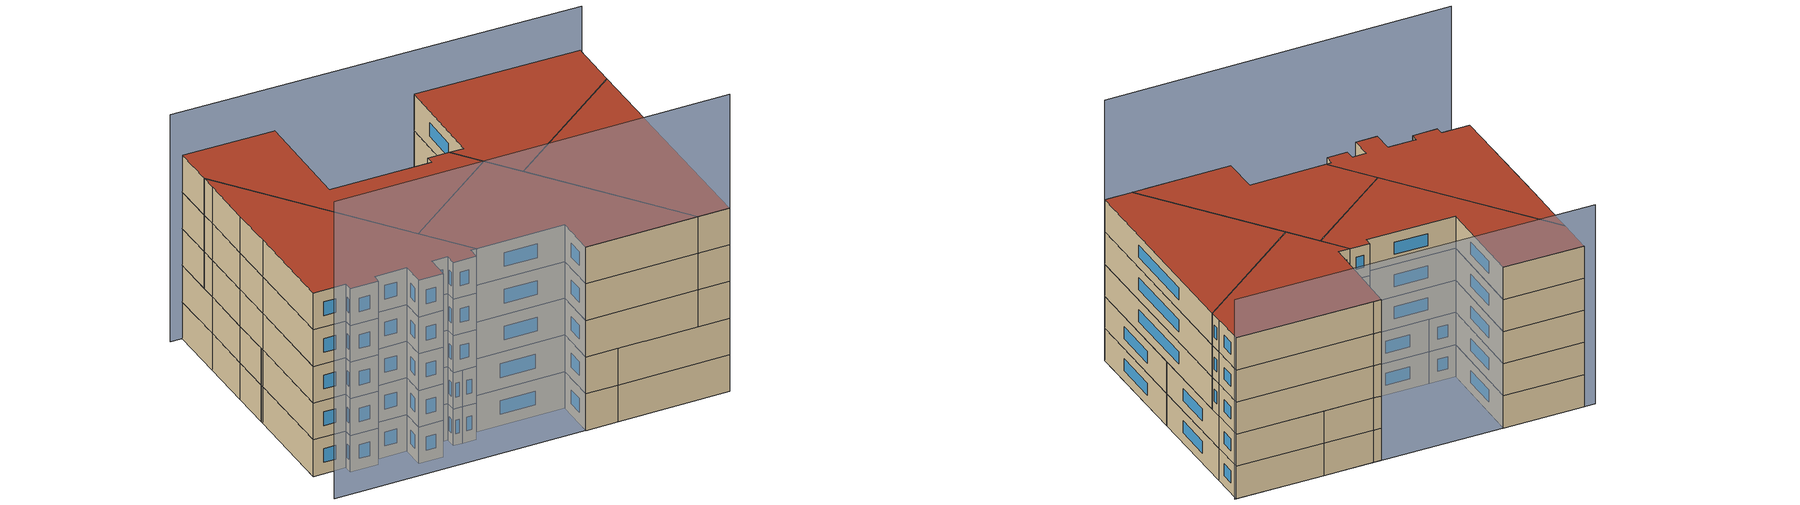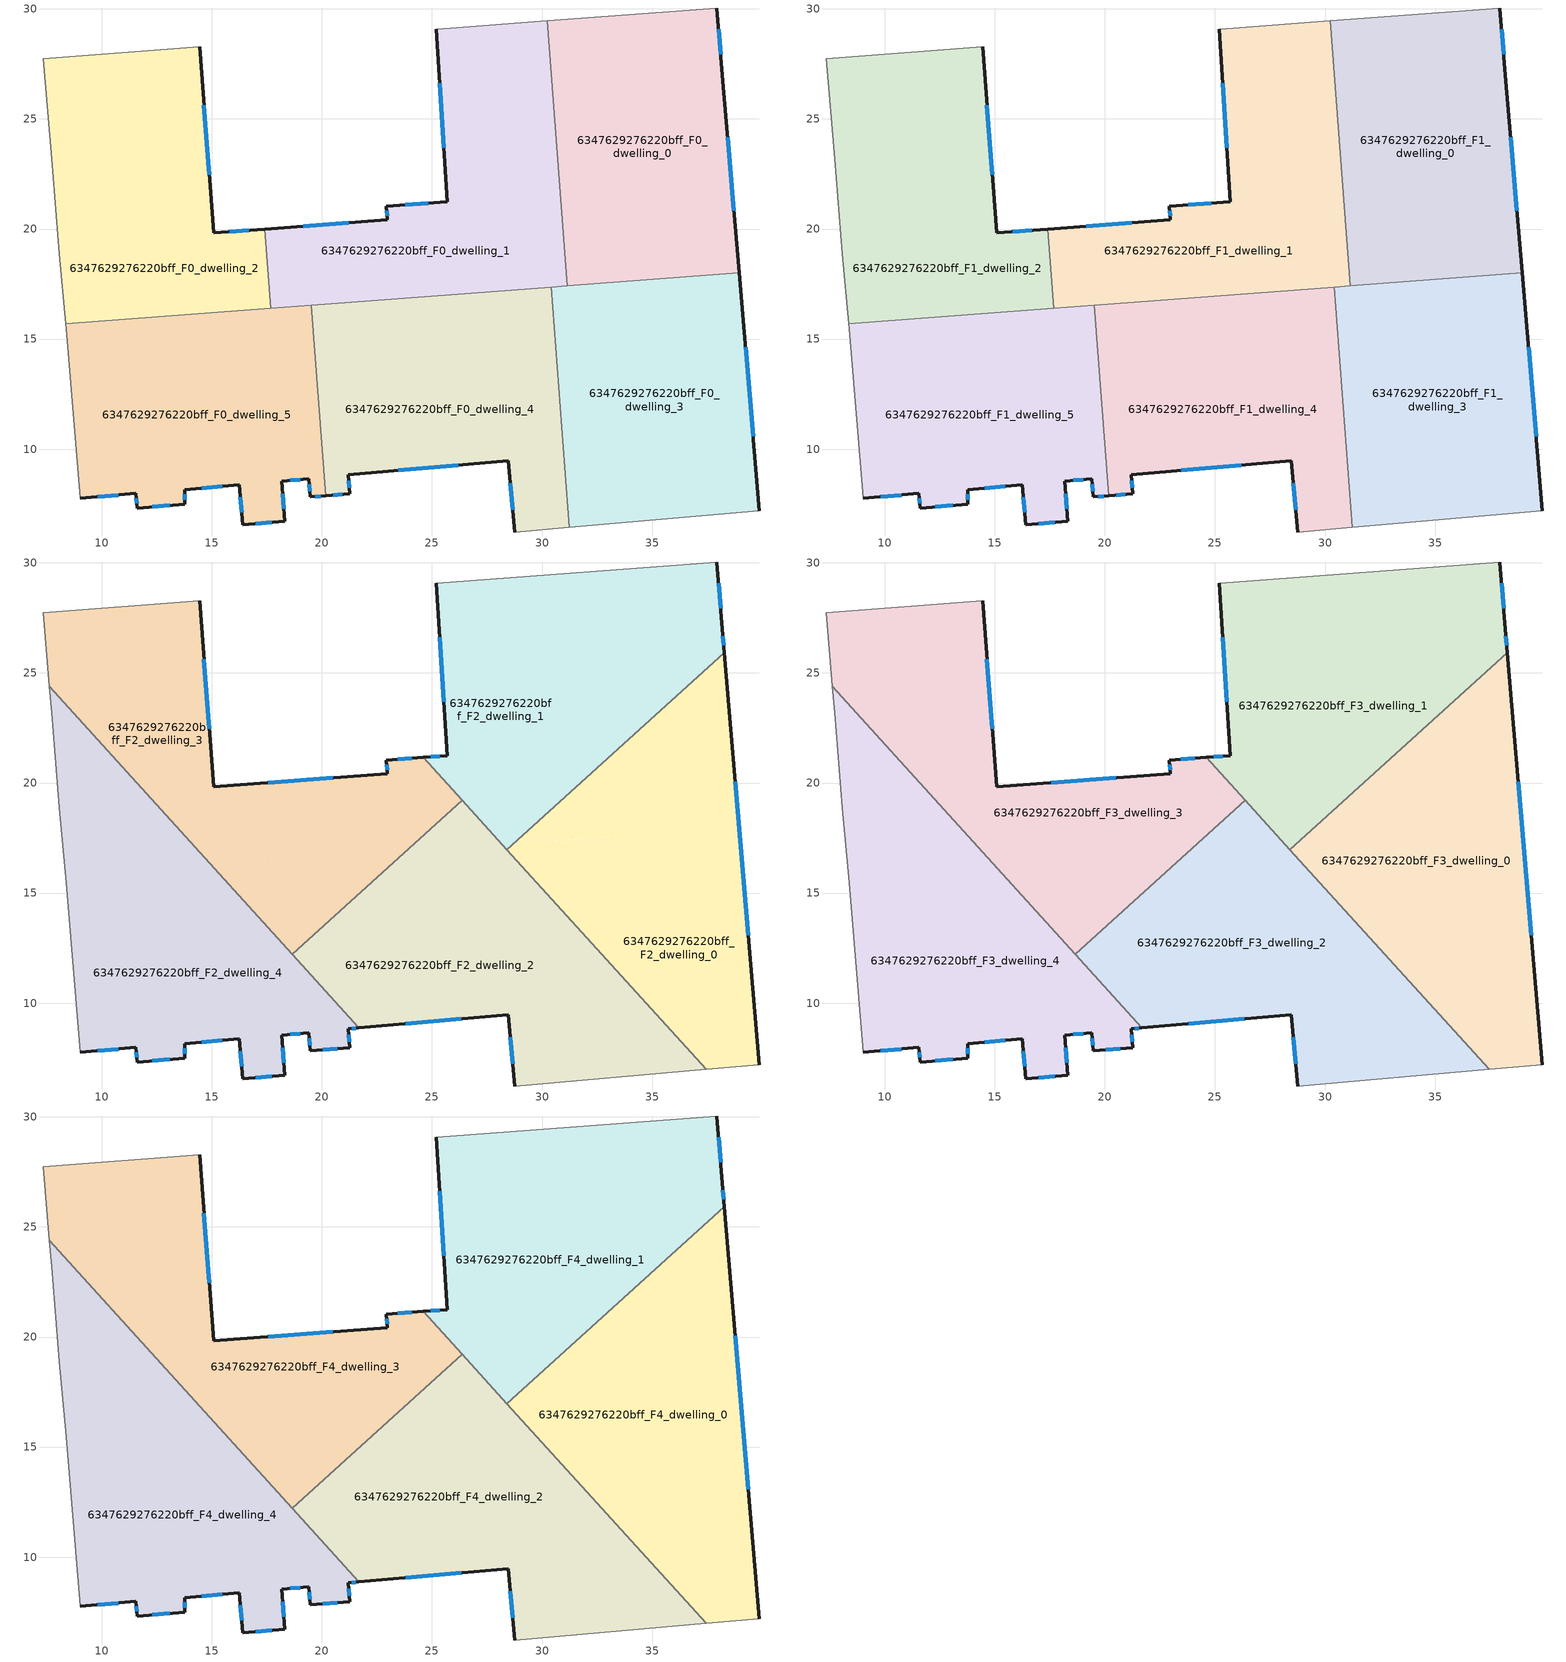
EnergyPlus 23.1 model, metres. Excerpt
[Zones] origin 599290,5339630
6347629276220bff_F0_dwelling_0
 floor ground (EU_floor_Construction): 37.94,30.04 38.19,27 38.96,18 31.15,17.42 30.24,29.46 z0
 wall outside (EU_wall_Construction): 38.96,18 38.19,27 37.94,30.04 z0:3
 wall to 6347629276220bff_F0_dwelling_1 (EU_wall_Construction): 30.24,29.46 31.15,17.42 z0:3
 wall adiabatic (EU_wall_Construction): 37.94,30.04 30.24,29.46 z0:3
 wall to 6347629276220bff_F0_dwelling_3 (EU_wall_Construction): 31.15,17.42 38.96,18 z0:3
 window (EU_Window_Construction): 38.11,27.95 38.02,29.09 / 38.72,20.82 38.43,24.18 z0.94:2.06
6347629276220bff_F0_dwelling_1
 floor ground (EU_floor_Construction): 30.24,29.46 31.15,17.42 17.67,16.4 17.4,20 22.98,20.42 22.92,21.03 25.69,21.24 25.19,29.08 25.82,29.13 z0
 wall outside (EU_wall_Construction): 25.19,29.08 25.69,21.24 22.92,21.03 22.98,20.42 17.4,20 z0:3
 wall adiabatic (EU_wall_Construction): 30.24,29.46 25.82,29.13 25.19,29.08 z0:3
 wall to 6347629276220bff_F0_dwelling_2 (EU_wall_Construction): 17.4,20 17.67,16.4 z0:3
 wall to 6347629276220bff_F0_dwelling_4 (EU_wall_Construction): 19.52,16.54 30.41,17.36 z0:3
 wall to 6347629276220bff_F0_dwelling_3 (EU_wall_Construction): 30.41,17.36 31.15,17.42 z0:3
 wall to 6347629276220bff_F0_dwelling_5 (EU_wall_Construction): 17.67,16.4 19.52,16.54 z0:3
 window (EU_Window_Construction): 25.34,26.62 25.53,23.7 / 21.23,20.28 19.15,20.13 / 22.94,20.84 22.96,20.61 / 24.82,21.18 23.79,21.1 z0.94:2.06
6347629276220bff_F0_dwelling_2
 floor ground (EU_floor_Construction): 14.44,28.27 15.07,19.82 17.4,20 17.67,16.4 8.35,15.7 8.08,18.87 7.72,23.19 7.33,27.74 z0
 wall outside (EU_wall_Construction): 17.4,20 15.07,19.82 14.44,28.27 z0:3
 wall adiabatic (EU_wall_Construction): 14.44,28.27 7.33,27.74 7.72,23.19 8.08,18.87 8.35,15.7 z0:3
 wall to 6347629276220bff_F0_dwelling_5 (EU_wall_Construction): 8.35,15.7 17.67,16.4 z0:3
 window (EU_Window_Construction): 14.88,22.47 14.64,25.62 / 16.67,19.94 15.8,19.88 z0.94:2.06
6347629276220bff_F0_dwelling_3
 floor ground (EU_floor_Construction): 38.96,18 39.88,7.21 31.23,6.45 30.41,17.36 z0
 wall outside (EU_wall_Construction): 39.88,7.21 38.96,18 z0:3
 wall to 6347629276220bff_F0_dwelling_4 (EU_wall_Construction): 30.41,17.36 31.23,6.45 z0:3
 wall adiabatic (EU_wall_Construction): 31.23,6.45 39.88,7.21 z0:3
 window (EU_Window_Construction): 39.59,10.59 39.24,14.62 z0.94:2.06
6347629276220bff_F0_dwelling_4
 floor ground (EU_floor_Construction): 30.41,17.36 31.23,6.45 28.75,6.23 28.47,9.47 21.2,8.83 21.27,7.97 20.18,7.88 19.52,16.54 z0
 wall outside (EU_wall_Construction): 20.18,7.88 21.27,7.97 21.2,8.83 28.47,9.47 28.75,6.23 z0:3
 wall to 6347629276220bff_F0_dwelling_5 (EU_wall_Construction): 19.52,16.54 20.18,7.88 z0:3
 wall adiabatic (EU_wall_Construction): 28.75,6.23 31.23,6.45 z0:3
 window (EU_Window_Construction): 28.56,8.45 28.66,7.25 / 23.48,9.03 26.19,9.27 / 21.25,8.24 21.22,8.56 / 20.52,7.91 20.93,7.95 z0.94:2.06
6347629276220bff_F0_dwelling_5
 floor ground (EU_floor_Construction): 19.52,16.54 20.18,7.88 19.48,7.83 19.4,8.65 18.16,8.54 18.32,6.73 16.4,6.56 16.25,8.38 13.76,8.16 13.77,7.5 11.6,7.32 11.55,7.99 9.03,7.76 8.38,15.48 8.35,15.7 z0
 wall outside (EU_wall_Construction): 9.03,7.76 11.55,7.99 11.6,7.32 13.77,7.5 13.76,8.16 16.25,8.38 16.4,6.56 18.32,6.73 18.16,8.54 19.4,8.65 19.48,7.83 20.18,7.88 z0:3
 wall adiabatic (EU_wall_Construction): 8.35,15.7 8.38,15.48 9.03,7.76 z0:3
 window (EU_Window_Construction): 9.82,7.83 10.76,7.91 / 19.7,7.85 19.96,7.87 / 19.43,8.39 19.45,8.09 / 18.55,8.58 19.01,8.62 / 18.27,7.3 18.21,7.98 / 17,6.61 17.72,6.68 / 16.3,7.81 16.36,7.13 / 14.54,8.23 15.47,8.31 / 13.77,7.71 13.77,7.96 / 12.28,7.38 13.09,7.44 / 11.56,7.78 11.58,7.53 z0.94:2.06
6347629276220bff_F1_dwelling_0
 floor to 6347629276220bff_F0_dwelling_0 (EU_floor_Construction): 37.94,30.04 38.19,27 38.96,18 31.15,17.42 30.24,29.46 z3
 wall outside (EU_wall_Construction): 38.96,18 38.19,27 37.94,30.04 z3:6
 wall to 6347629276220bff_F1_dwelling_1 (EU_wall_Construction): 30.24,29.46 31.15,17.42 z3:6
 wall adiabatic (EU_wall_Construction): 37.94,30.04 30.24,29.46 z3:6
 wall to 6347629276220bff_F1_dwelling_3 (EU_wall_Construction): 31.15,17.42 38.96,18 z3:6
 window (EU_Window_Construction): 38.11,27.95 38.02,29.09 / 38.72,20.82 38.43,24.18 z3.94:5.06
6347629276220bff_F1_dwelling_1
 floor to 6347629276220bff_F0_dwelling_1 (EU_floor_Construction): 30.24,29.46 31.15,17.42 17.67,16.4 17.4,20 22.98,20.42 22.92,21.03 25.69,21.24 25.19,29.08 25.82,29.13 z3
 wall outside (EU_wall_Construction): 25.19,29.08 25.69,21.24 22.92,21.03 22.98,20.42 17.4,20 z3:6
 wall adiabatic (EU_wall_Construction): 30.24,29.46 25.82,29.13 25.19,29.08 z3:6
 wall to 6347629276220bff_F1_dwelling_2 (EU_wall_Construction): 17.4,20 17.67,16.4 z3:6
 wall to 6347629276220bff_F1_dwelling_4 (EU_wall_Construction): 19.52,16.54 30.41,17.36 z3:6
 wall to 6347629276220bff_F1_dwelling_3 (EU_wall_Construction): 30.41,17.36 31.15,17.42 z3:6
 wall to 6347629276220bff_F1_dwelling_5 (EU_wall_Construction): 17.67,16.4 19.52,16.54 z3:6
 window (EU_Window_Construction): 25.34,26.62 25.53,23.7 / 21.23,20.28 19.15,20.13 / 22.94,20.84 22.96,20.61 / 24.82,21.18 23.79,21.1 z3.94:5.06
6347629276220bff_F1_dwelling_2
 floor to 6347629276220bff_F0_dwelling_2 (EU_floor_Construction): 14.44,28.27 15.07,19.82 17.4,20 17.67,16.4 8.35,15.7 8.08,18.87 7.72,23.19 7.33,27.74 z3
 wall outside (EU_wall_Construction): 17.4,20 15.07,19.82 14.44,28.27 z3:6
 wall adiabatic (EU_wall_Construction): 14.44,28.27 7.33,27.74 7.72,23.19 8.08,18.87 8.35,15.7 z3:6
 wall to 6347629276220bff_F1_dwelling_5 (EU_wall_Construction): 8.35,15.7 17.67,16.4 z3:6
 window (EU_Window_Construction): 14.88,22.47 14.64,25.62 / 16.67,19.94 15.8,19.88 z3.94:5.06
6347629276220bff_F1_dwelling_3
 floor to 6347629276220bff_F0_dwelling_3 (EU_floor_Construction): 38.96,18 39.88,7.21 31.23,6.45 30.41,17.36 z3
 wall outside (EU_wall_Construction): 39.88,7.21 38.96,18 z3:6
 wall to 6347629276220bff_F1_dwelling_4 (EU_wall_Construction): 30.41,17.36 31.23,6.45 z3:6
 wall adiabatic (EU_wall_Construction): 31.23,6.45 39.88,7.21 z3:6
 window (EU_Window_Construction): 39.59,10.59 39.24,14.62 z3.94:5.06
6347629276220bff_F1_dwelling_4
 floor to 6347629276220bff_F0_dwelling_4 (EU_floor_Construction): 30.41,17.36 31.23,6.45 28.75,6.23 28.47,9.47 21.2,8.83 21.27,7.97 20.18,7.88 19.52,16.54 z3
 wall outside (EU_wall_Construction): 20.18,7.88 21.27,7.97 21.2,8.83 28.47,9.47 28.75,6.23 z3:6
 wall to 6347629276220bff_F1_dwelling_5 (EU_wall_Construction): 19.52,16.54 20.18,7.88 z3:6
 wall adiabatic (EU_wall_Construction): 28.75,6.23 31.23,6.45 z3:6
 window (EU_Window_Construction): 28.56,8.45 28.66,7.25 / 23.48,9.03 26.19,9.27 / 21.25,8.24 21.22,8.56 / 20.52,7.91 20.93,7.95 z3.94:5.06
6347629276220bff_F1_dwelling_5
 floor to 6347629276220bff_F0_dwelling_5 (EU_floor_Construction): 19.52,16.54 20.18,7.88 19.48,7.83 19.4,8.65 18.16,8.54 18.32,6.73 16.4,6.56 16.25,8.38 13.76,8.16 13.77,7.5 11.6,7.32 11.55,7.99 9.03,7.76 8.38,15.48 8.35,15.7 z3
 wall outside (EU_wall_Construction): 9.03,7.76 11.55,7.99 11.6,7.32 13.77,7.5 13.76,8.16 16.25,8.38 16.4,6.56 18.32,6.73 18.16,8.54 19.4,8.65 19.48,7.83 20.18,7.88 z3:6
 wall adiabatic (EU_wall_Construction): 8.35,15.7 8.38,15.48 9.03,7.76 z3:6
 window (EU_Window_Construction): 9.82,7.83 10.76,7.91 / 19.7,7.85 19.96,7.87 / 19.43,8.39 19.45,8.09 / 18.55,8.58 19.01,8.62 / 18.27,7.3 18.21,7.98 / 17,6.61 17.72,6.68 / 16.3,7.81 16.36,7.13 / 14.54,8.23 15.47,8.31 / 13.77,7.71 13.77,7.96 / 12.28,7.38 13.09,7.44 / 11.56,7.78 11.58,7.53 z3.94:5.06
6347629276220bff_F2_dwelling_0
 floor to 6347629276220bff_F1_dwelling_3 (EU_floor_Construction): 38.96,18 39.88,7.21 37.45,7 30.63,14.52 30.41,17.36 z6
 floor to 6347629276220bff_F1_dwelling_0 (EU_floor_Construction): 38.28,25.93 38.96,18 31.15,17.42 31.01,19.33 z6
 floor to 6347629276220bff_F1_dwelling_4 (EU_floor_Construction): 30.41,17.36 30.63,14.52 28.41,16.97 28.69,17.23 z6
 floor to 6347629276220bff_F1_dwelling_1 (EU_floor_Construction): 31.01,19.33 31.15,17.42 28.69,17.23 z6
 wall outside (EU_wall_Construction): 39.88,7.21 38.28,25.93 z6:9
 wall adiabatic (EU_wall_Construction): 37.45,7 39.88,7.21 z6:9
 wall to 6347629276220bff_F2_dwelling_1 (EU_wall_Construction): 38.28,25.93 28.41,16.97 z6:9
 wall to 6347629276220bff_F2_dwelling_2 (EU_wall_Construction): 28.41,16.97 37.45,7 z6:9
 window (EU_Window_Construction): 39.38,13.08 38.78,20.06 z6.94:8.06
6347629276220bff_F2_dwelling_1
 floor to 6347629276220bff_F1_dwelling_0 (EU_floor_Construction): 37.94,30.04 38.19,27 38.28,25.93 31.01,19.33 30.24,29.46 z6
 floor to 6347629276220bff_F1_dwelling_1 (EU_floor_Construction): 30.24,29.46 31.01,19.33 28.69,17.23 28.21,17.19 24.61,21.16 25.69,21.24 25.19,29.08 25.82,29.13 z6
 floor to 6347629276220bff_F1_dwelling_4 (EU_floor_Construction): 28.69,17.23 28.41,16.97 28.21,17.19 z6
 wall outside (EU_wall_Construction): 38.28,25.93 38.19,27 37.94,30.04 / 25.19,29.08 25.69,21.24 24.61,21.16 z6:9
 wall adiabatic (EU_wall_Construction): 37.94,30.04 25.82,29.13 25.19,29.08 z6:9
 wall to 6347629276220bff_F2_dwelling_3 (EU_wall_Construction): 24.61,21.16 26.37,19.22 z6:9
 wall to 6347629276220bff_F2_dwelling_2 (EU_wall_Construction): 26.37,19.22 28.41,16.97 z6:9
 window (EU_Window_Construction): 38.25,26.26 38.22,26.66 / 25.35,21.22 24.95,21.19 / 25.34,26.62 25.53,23.7 / 38.11,27.95 38.02,29.09 z6.94:8.06
6347629276220bff_F2_dwelling_2
 floor to 6347629276220bff_F1_dwelling_4 (EU_floor_Construction): 30.63,14.52 31.23,6.45 28.75,6.23 28.47,9.47 21.68,8.87 19.96,10.78 19.77,13.24 23.77,16.86 28.21,17.19 z6
 floor to 6347629276220bff_F1_dwelling_3 (EU_floor_Construction): 30.63,14.52 37.45,7 31.23,6.45 z6
 floor to 6347629276220bff_F1_dwelling_1 (EU_floor_Construction): 26.37,19.22 28.2,17.19 23.77,16.86 z6
 floor to 6347629276220bff_F1_dwelling_5 (EU_floor_Construction): 19.77,13.24 19.96,10.78 18.65,12.22 z6
 wall outside (EU_wall_Construction): 21.68,8.87 28.47,9.47 28.75,6.23 z6:9
 wall to 6347629276220bff_F2_dwelling_3 (EU_wall_Construction): 26.37,19.22 18.65,12.22 z6:9
 wall adiabatic (EU_wall_Construction): 28.75,6.23 37.45,7 z6:9
 wall to 6347629276220bff_F2_dwelling_4 (EU_wall_Construction): 18.65,12.22 21.68,8.87 z6:9
 window (EU_Window_Construction): 28.56,8.45 28.66,7.25 / 23.81,9.06 26.34,9.28 z6.94:8.06
6347629276220bff_F2_dwelling_3
 floor to 6347629276220bff_F1_dwelling_1 (EU_floor_Construction): 24.61,21.16 26.37,19.22 23.77,16.86 17.67,16.4 17.4,20 22.98,20.42 22.92,21.03 z6
 floor to 6347629276220bff_F1_dwelling_2 (EU_floor_Construction): 14.44,28.27 15.07,19.82 17.4,20 17.67,16.4 15.04,16.2 7.62,24.39 7.33,27.74 z6
 floor to 6347629276220bff_F1_dwelling_4 (EU_floor_Construction): 23.77,16.86 19.77,13.24 19.52,16.54 z6
 floor to 6347629276220bff_F1_dwelling_5 (EU_floor_Construction): 19.52,16.54 19.77,13.24 18.65,12.22 15.04,16.2 z6
 wall outside (EU_wall_Construction): 24.61,21.16 22.92,21.03 22.98,20.42 15.07,19.82 14.44,28.27 z6:9
 wall adiabatic (EU_wall_Construction): 14.44,28.27 7.33,27.74 7.62,24.39 z6:9
 wall to 6347629276220bff_F2_dwelling_4 (EU_wall_Construction): 7.62,24.39 18.65,12.22 z6:9
 window (EU_Window_Construction): 24.08,21.12 23.45,21.07 / 14.88,22.47 14.64,25.62 / 20.5,20.23 17.55,20.01 / 22.94,20.84 22.96,20.61 z6.94:8.06
6347629276220bff_F2_dwelling_4
 floor to 6347629276220bff_F1_dwelling_2 (EU_floor_Construction): 7.72,23.19 7.62,24.39 15.04,16.2 8.36,15.7 8.08,18.87 z6
 floor to 6347629276220bff_F1_dwelling_5 (EU_floor_Construction): 15.04,16.2 19.96,10.78 20.18,7.88 19.48,7.83 19.4,8.65 18.16,8.54 18.32,6.73 16.4,6.56 16.25,8.38 13.76,8.16 13.77,7.5 11.6,7.32 11.55,7.99 9.03,7.76 8.38,15.48 8.36,15.7 z6
 floor to 6347629276220bff_F1_dwelling_4 (EU_floor_Construction): 19.96,10.78 21.68,8.87 21.2,8.83 21.27,7.97 20.18,7.88 z6
 wall outside (EU_wall_Construction): 9.03,7.76 11.55,7.99 11.6,7.32 13.77,7.5 13.76,8.16 16.25,8.38 16.4,6.56 18.32,6.73 18.16,8.54 19.4,8.65 19.48,7.83 21.27,7.97 21.2,8.83 21.68,8.87 z6:9
 wall adiabatic (EU_wall_Construction): 7.62,24.39 7.72,23.19 8.08,18.87 8.38,15.48 9.03,7.76 z6:9
 window (EU_Window_Construction): 11.56,7.78 11.58,7.53 / 9.82,7.83 10.76,7.91 / 21.35,8.85 21.53,8.86 / 21.25,8.24 21.22,8.56 / 20.04,7.87 20.71,7.93 / 19.43,8.39 19.45,8.09 / 18.55,8.58 19.01,8.62 / 18.27,7.3 18.21,7.98 / 17,6.61 17.72,6.68 / 16.3,7.81 16.36,7.13 / 14.54,8.23 15.47,8.31 / 13.77,7.71 13.77,7.96 / 12.28,7.38 13.09,7.44 z6.94:8.06
6347629276220bff_F3_dwelling_0
 floor to 6347629276220bff_F2_dwelling_0 (EU_floor_Construction): 38.28,25.93 39.88,7.21 37.45,7 28.41,16.97 z9
 wall outside (EU_wall_Construction): 39.88,7.21 38.28,25.93 z9:12
 wall adiabatic (EU_wall_Construction): 37.45,7 39.88,7.21 z9:12
 wall to 6347629276220bff_F3_dwelling_1 (EU_wall_Construction): 38.28,25.93 28.41,16.97 z9:12
 wall to 6347629276220bff_F3_dwelling_2 (EU_wall_Construction): 28.41,16.97 37.45,7 z9:12
 window (EU_Window_Construction): 39.38,13.08 38.78,20.06 z9.94:11.06
6347629276220bff_F3_dwelling_1
 floor to 6347629276220bff_F2_dwelling_1 (EU_floor_Construction): 37.94,30.04 38.19,27 38.28,25.93 28.41,16.97 24.61,21.16 25.69,21.24 25.19,29.08 25.82,29.13 z9
 wall outside (EU_wall_Construction): 38.28,25.93 38.19,27 37.94,30.04 / 25.19,29.08 25.69,21.24 24.61,21.16 z9:12
 wall adiabatic (EU_wall_Construction): 37.94,30.04 25.82,29.13 25.19,29.08 z9:12
 wall to 6347629276220bff_F3_dwelling_3 (EU_wall_Construction): 24.61,21.16 26.37,19.22 z9:12
 wall to 6347629276220bff_F3_dwelling_2 (EU_wall_Construction): 26.37,19.22 28.41,16.97 z9:12
 window (EU_Window_Construction): 38.25,26.26 38.22,26.66 / 25.35,21.22 24.95,21.19 / 25.34,26.62 25.53,23.7 / 38.11,27.95 38.02,29.09 z9.94:11.06
6347629276220bff_F3_dwelling_2
 floor to 6347629276220bff_F2_dwelling_2 (EU_floor_Construction): 26.37,19.22 37.45,7 28.75,6.23 28.47,9.47 21.68,8.87 18.65,12.22 z9
 wall outside (EU_wall_Construction): 21.68,8.87 28.47,9.47 28.75,6.23 z9:12
 wall to 6347629276220bff_F3_dwelling_3 (EU_wall_Construction): 26.37,19.22 18.65,12.22 z9:12
 wall adiabatic (EU_wall_Construction): 28.75,6.23 37.45,7 z9:12
 wall to 6347629276220bff_F3_dwelling_4 (EU_wall_Construction): 18.65,12.22 21.68,8.87 z9:12
 window (EU_Window_Construction): 28.56,8.45 28.66,7.25 / 23.81,9.06 26.34,9.28 z9.94:11.06
6347629276220bff_F3_dwelling_3
 floor to 6347629276220bff_F2_dwelling_3 (EU_floor_Construction): 24.61,21.16 26.37,19.22 18.65,12.22 7.62,24.39 7.33,27.74 14.44,28.27 15.07,19.82 22.98,20.42 22.92,21.03 z9
 wall outside (EU_wall_Construction): 24.61,21.16 22.92,21.03 22.98,20.42 15.07,19.82 14.44,28.27 z9:12
 wall adiabatic (EU_wall_Construction): 14.44,28.27 7.33,27.74 7.62,24.39 z9:12
 wall to 6347629276220bff_F3_dwelling_4 (EU_wall_Construction): 7.62,24.39 18.65,12.22 z9:12
 window (EU_Window_Construction): 24.08,21.12 23.45,21.07 / 14.88,22.47 14.64,25.62 / 20.5,20.23 17.55,20.01 / 22.94,20.84 22.96,20.61 z9.94:11.06
6347629276220bff_F3_dwelling_4
 floor to 6347629276220bff_F2_dwelling_4 (EU_floor_Construction): 7.72,23.19 7.62,24.39 21.68,8.87 21.2,8.83 21.27,7.97 19.48,7.83 19.4,8.65 18.16,8.54 18.32,6.73 16.4,6.56 16.25,8.38 13.76,8.16 13.77,7.5 11.6,7.32 11.55,7.99 9.03,7.76 8.38,15.48 8.08,18.87 z9
 wall outside (EU_wall_Construction): 9.03,7.76 11.55,7.99 11.6,7.32 13.77,7.5 13.76,8.16 16.25,8.38 16.4,6.56 18.32,6.73 18.16,8.54 19.4,8.65 19.48,7.83 21.27,7.97 21.2,8.83 21.68,8.87 z9:12
 wall adiabatic (EU_wall_Construction): 7.62,24.39 7.72,23.19 8.08,18.87 8.38,15.48 9.03,7.76 z9:12
 window (EU_Window_Construction): 11.56,7.78 11.58,7.53 / 9.82,7.83 10.76,7.91 / 21.35,8.85 21.53,8.86 / 21.25,8.24 21.22,8.56 / 20.04,7.87 20.71,7.93 / 19.43,8.39 19.45,8.09 / 18.55,8.58 19.01,8.62 / 18.27,7.3 18.21,7.98 / 17,6.61 17.72,6.68 / 16.3,7.81 16.36,7.13 / 14.54,8.23 15.47,8.31 / 13.77,7.71 13.77,7.96 / 12.28,7.38 13.09,7.44 z9.94:11.06
6347629276220bff_F4_dwelling_0
 floor to 6347629276220bff_F3_dwelling_0 (EU_floor_Construction): 38.28,25.93 39.88,7.21 37.45,7 28.41,16.97 z12
 wall outside (EU_wall_Construction): 39.88,7.21 38.28,25.93 z12:15
 wall adiabatic (EU_wall_Construction): 37.45,7 39.88,7.21 z12:15
 wall to 6347629276220bff_F4_dwelling_1 (EU_wall_Construction): 38.28,25.93 28.41,16.97 z12:15
 wall to 6347629276220bff_F4_dwelling_2 (EU_wall_Construction): 28.41,16.97 37.45,7 z12:15
 window (EU_Window_Construction): 39.38,13.08 38.78,20.06 z12.94:14.06
 roof outside (EU_roof_Construction): 39.88,7.21 38.28,25.93 28.41,16.97 37.45,7 z15
6347629276220bff_F4_dwelling_1
 floor to 6347629276220bff_F3_dwelling_1 (EU_floor_Construction): 37.94,30.04 38.19,27 38.28,25.93 28.41,16.97 24.61,21.16 25.69,21.24 25.19,29.08 25.82,29.13 z12
 wall outside (EU_wall_Construction): 38.28,25.93 38.19,27 37.94,30.04 / 25.19,29.08 25.69,21.24 24.61,21.16 z12:15
 wall adiabatic (EU_wall_Construction): 37.94,30.04 25.82,29.13 25.19,29.08 z12:15
 wall to 6347629276220bff_F4_dwelling_3 (EU_wall_Construction): 24.61,21.16 26.37,19.22 z12:15
 wall to 6347629276220bff_F4_dwelling_2 (EU_wall_Construction): 26.37,19.22 28.41,16.97 z12:15
 window (EU_Window_Construction): 38.25,26.26 38.22,26.66 / 25.35,21.22 24.95,21.19 / 25.34,26.62 25.53,23.7 / 38.11,27.95 38.02,29.09 z12.94:14.06
 roof outside (EU_roof_Construction): 38.28,25.93 38.19,27 37.94,30.04 25.82,29.13 25.19,29.08 25.69,21.24 24.61,21.16 28.41,16.97 z15
6347629276220bff_F4_dwelling_2
 floor to 6347629276220bff_F3_dwelling_2 (EU_floor_Construction): 26.37,19.22 37.45,7 28.75,6.23 28.47,9.47 21.68,8.87 18.65,12.22 z12
 wall outside (EU_wall_Construction): 21.68,8.87 28.47,9.47 28.75,6.23 z12:15
 wall to 6347629276220bff_F4_dwelling_3 (EU_wall_Construction): 26.37,19.22 18.65,12.22 z12:15
 wall adiabatic (EU_wall_Construction): 28.75,6.23 37.45,7 z12:15
 wall to 6347629276220bff_F4_dwelling_4 (EU_wall_Construction): 18.65,12.22 21.68,8.87 z12:15
 window (EU_Window_Construction): 28.56,8.45 28.66,7.25 / 23.81,9.06 26.34,9.28 z12.94:14.06
 roof outside (EU_roof_Construction): 37.45,7 26.37,19.22 18.65,12.22 21.68,8.87 28.47,9.47 28.75,6.23 z15
6347629276220bff_F4_dwelling_3
 floor to 6347629276220bff_F3_dwelling_3 (EU_floor_Construction): 24.61,21.16 26.37,19.22 18.65,12.22 7.62,24.39 7.33,27.74 14.44,28.27 15.07,19.82 22.98,20.42 22.92,21.03 z12
 wall outside (EU_wall_Construction): 24.61,21.16 22.92,21.03 22.98,20.42 15.07,19.82 14.44,28.27 z12:15
 wall adiabatic (EU_wall_Construction): 14.44,28.27 7.33,27.74 7.62,24.39 z12:15
 wall to 6347629276220bff_F4_dwelling_4 (EU_wall_Construction): 7.62,24.39 18.65,12.22 z12:15
 window (EU_Window_Construction): 24.08,21.12 23.45,21.07 / 14.88,22.47 14.64,25.62 / 20.5,20.23 17.55,20.01 / 22.94,20.84 22.96,20.61 z12.94:14.06
 roof outside (EU_roof_Construction): 26.37,19.22 24.61,21.16 22.92,21.03 22.98,20.42 15.07,19.82 14.44,28.27 7.33,27.74 7.62,24.39 18.65,12.22 z15
6347629276220bff_F4_dwelling_4
 floor to 6347629276220bff_F3_dwelling_4 (EU_floor_Construction): 7.72,23.19 7.62,24.39 21.68,8.87 21.2,8.83 21.27,7.97 19.48,7.83 19.4,8.65 18.16,8.54 18.32,6.73 16.4,6.56 16.25,8.38 13.76,8.16 13.77,7.5 11.6,7.32 11.55,7.99 9.03,7.76 8.38,15.48 8.08,18.87 z12
 wall outside (EU_wall_Construction): 9.03,7.76 11.55,7.99 11.6,7.32 13.77,7.5 13.76,8.16 16.25,8.38 16.4,6.56 18.32,6.73 18.16,8.54 19.4,8.65 19.48,7.83 21.27,7.97 21.2,8.83 21.68,8.87 z12:15
 wall adiabatic (EU_wall_Construction): 7.62,24.39 7.72,23.19 8.08,18.87 8.38,15.48 9.03,7.76 z12:15
 window (EU_Window_Construction): 11.56,7.78 11.58,7.53 / 9.82,7.83 10.76,7.91 / 21.35,8.85 21.53,8.86 / 21.25,8.24 21.22,8.56 / 20.04,7.87 20.71,7.93 / 19.43,8.39 19.45,8.09 / 18.55,8.58 19.01,8.62 / 18.27,7.3 18.21,7.98 / 17,6.61 17.72,6.68 / 16.3,7.81 16.36,7.13 / 14.54,8.23 15.47,8.31 / 13.77,7.71 13.77,7.96 / 12.28,7.38 13.09,7.44 z12.94:14.06
 roof outside (EU_roof_Construction): 21.27,7.97 21.2,8.83 21.68,8.87 7.62,24.39 7.72,23.19 8.08,18.87 8.38,15.48 9.03,7.76 11.55,7.99 11.6,7.32 13.77,7.5 13.76,8.16 16.25,8.38 16.4,6.56 18.32,6.73 18.16,8.54 19.4,8.65 19.48,7.83 z15
shading: 9.28,4.53 39.87,7.21 z0:24.3; 38.06,30.05 6.39,27.66 z0:18.6
[Building]
EU S2 Campaign: North Axis=0; Terrain=City; Solar Distribution=FullExterior
[Site:Location]
Vienna: Latitude=48; Longitude=16.5; Time Zone=1; Elevation=183
[SizingPeriod:WeatherFileDays]
AnnualSizingPeriod: Begin Month=1; Begin Day of Month=1; End Month=12; End Day of Month=31; Day of Week for Start Day=Monday; Use Weather File Daylight Saving Period=No; Use Weather File Rain and Snow Indicators=No
[MATERIAL]
EU_InternalMass_Material: Roughness=MediumRough; Thickness=0.1; Conductivity=1; Density=1800; Specific Heat=900; Thermal Absorptance=0.9; Solar Absorptance=0.7; Visible Absorptance=0.7
[MATERIAL:NOMASS] Roughness=MediumRough; Thermal Absorptance=0.9; Solar Absorptance=0.7; Visible Absorptance=0.7
Name | Thermal Resistance
EU_wall_NoMass | 0.914258
EU_roof_NoMass | 0.954009
EU_floor_NoMass | 1.09711
[WINDOWMATERIAL:SIMPLEGLAZINGSYSTEM]
EU_Window_SimpleGlazing: UFactor=2.09642; Solar Heat Gain Coefficient=0.65; Visible Transmittance=0.65
[CONSTRUCTION]
EU_wall_Construction: EU_wall_NoMass
EU_roof_Construction: EU_roof_NoMass
EU_floor_Construction: EU_floor_NoMass
EU_Window_Construction: EU_Window_SimpleGlazing
EU_InternalMass_Construction: EU_InternalMass_Material
[ZONE] Type=1; Multiplier=1; Ceiling Height=autocalculate; Floor Area=autocalculate; Part of Total Floor Area=Yes
Name | Volume
6347629276220bff_F0_dwelling_0; 6347629276220bff_F1_dwelling_0 | 281.522
6347629276220bff_F2_dwelling_0; 6347629276220bff_F3_dwelling_0; 6347629276220bff_F4_dwelling_0 | 337.843
6347629276220bff_F0_dwelling_1; 6347629276220bff_F1_dwelling_1 | 281.543
6347629276220bff_F2_dwelling_1; 6347629276220bff_F3_dwelling_1; 6347629276220bff_F4_dwelling_1 | 337.808
6347629276220bff_F0_dwelling_2; 6347629276220bff_F1_dwelling_2 | 281.528
6347629276220bff_F2_dwelling_2; 6347629276220bff_F3_dwelling_2; 6347629276220bff_F4_dwelling_2 | 337.869
6347629276220bff_F0_dwelling_3; 6347629276220bff_F1_dwelling_3 | 281.538
6347629276220bff_F2_dwelling_3; 6347629276220bff_F3_dwelling_3; 6347629276220bff_F4_dwelling_3 | 337.822
6347629276220bff_F0_dwelling_4; 6347629276220bff_F1_dwelling_4 | 281.536
6347629276220bff_F2_dwelling_4; 6347629276220bff_F3_dwelling_4; 6347629276220bff_F4_dwelling_4 | 337.84
6347629276220bff_F0_dwelling_5; 6347629276220bff_F1_dwelling_5 | 281.526
[INTERNALMASS] Construction=EU_InternalMass_Construction
Name | Zone or ZoneList | Surface Area
6347629276220bff_F0_dwelling_0_EU_InternalMass | 6347629276220bff_F0_dwelling_0 | 93.841
6347629276220bff_F0_dwelling_1_EU_InternalMass | 6347629276220bff_F0_dwelling_1 | 93.8471
6347629276220bff_F0_dwelling_2_EU_InternalMass | 6347629276220bff_F0_dwelling_2 | 93.8425
6347629276220bff_F0_dwelling_3_EU_InternalMass | 6347629276220bff_F0_dwelling_3 | 93.8463
6347629276220bff_F0_dwelling_4_EU_InternalMass | 6347629276220bff_F0_dwelling_4 | 93.8456
6347629276220bff_F0_dwelling_5_EU_InternalMass | 6347629276220bff_F0_dwelling_5 | 93.8417
6347629276220bff_F1_dwelling_0_EU_InternalMass | 6347629276220bff_F1_dwelling_0 | 93.841
6347629276220bff_F1_dwelling_1_EU_InternalMass | 6347629276220bff_F1_dwelling_1 | 93.8471
6347629276220bff_F1_dwelling_2_EU_InternalMass | 6347629276220bff_F1_dwelling_2 | 93.8425
6347629276220bff_F1_dwelling_3_EU_InternalMass | 6347629276220bff_F1_dwelling_3 | 93.8463
6347629276220bff_F1_dwelling_4_EU_InternalMass | 6347629276220bff_F1_dwelling_4 | 93.8456
6347629276220bff_F1_dwelling_5_EU_InternalMass | 6347629276220bff_F1_dwelling_5 | 93.8417
6347629276220bff_F2_dwelling_0_EU_InternalMass | 6347629276220bff_F2_dwelling_0 | 112.615
6347629276220bff_F2_dwelling_1_EU_InternalMass | 6347629276220bff_F2_dwelling_1 | 112.604
6347629276220bff_F2_dwelling_2_EU_InternalMass | 6347629276220bff_F2_dwelling_2 | 112.622
6347629276220bff_F2_dwelling_3_EU_InternalMass | 6347629276220bff_F2_dwelling_3 | 112.605
6347629276220bff_F2_dwelling_4_EU_InternalMass | 6347629276220bff_F2_dwelling_4 | 112.613
6347629276220bff_F3_dwelling_0_EU_InternalMass | 6347629276220bff_F3_dwelling_0 | 112.615
6347629276220bff_F3_dwelling_1_EU_InternalMass | 6347629276220bff_F3_dwelling_1 | 112.604
6347629276220bff_F3_dwelling_2_EU_InternalMass | 6347629276220bff_F3_dwelling_2 | 112.622
6347629276220bff_F3_dwelling_3_EU_InternalMass | 6347629276220bff_F3_dwelling_3 | 112.605
6347629276220bff_F3_dwelling_4_EU_InternalMass | 6347629276220bff_F3_dwelling_4 | 112.613
6347629276220bff_F4_dwelling_0_EU_InternalMass | 6347629276220bff_F4_dwelling_0 | 112.615
6347629276220bff_F4_dwelling_1_EU_InternalMass | 6347629276220bff_F4_dwelling_1 | 112.604
6347629276220bff_F4_dwelling_2_EU_InternalMass | 6347629276220bff_F4_dwelling_2 | 112.622
6347629276220bff_F4_dwelling_3_EU_InternalMass | 6347629276220bff_F4_dwelling_3 | 112.605
6347629276220bff_F4_dwelling_4_EU_InternalMass | 6347629276220bff_F4_dwelling_4 | 112.613
[OTHEREQUIPMENT] Fuel Type=Electricity; Design Level Calculation Method=Watts/Area; Power per Zone Floor Area=1; Fraction Latent=0; Fraction Radiant=0; Fraction Lost=0; Carbon Dioxide Generation Rate=0; EndUse Subcategory=EU_Step8_InternalGains
Name | Zone or ZoneList or Space or SpaceList | Schedule
EU_Step8_InternalGain_6347629276220bff_F0_dwelling_0_f000 | 6347629276220bff_F0_dwelling_0 | EU_Step8_GainSchedule_6347629276220bff_F0_dwelling_0_f000
EU_Step8_InternalGain_6347629276220bff_F0_dwelling_1_f000 | 6347629276220bff_F0_dwelling_1 | EU_Step8_GainSchedule_6347629276220bff_F0_dwelling_1_f000
EU_Step8_InternalGain_6347629276220bff_F0_dwelling_2_f000 | 6347629276220bff_F0_dwelling_2 | EU_Step8_GainSchedule_6347629276220bff_F0_dwelling_2_f000
EU_Step8_InternalGain_6347629276220bff_F0_dwelling_3_f000 | 6347629276220bff_F0_dwelling_3 | EU_Step8_GainSchedule_6347629276220bff_F0_dwelling_3_f000
EU_Step8_InternalGain_6347629276220bff_F0_dwelling_4_f000 | 6347629276220bff_F0_dwelling_4 | EU_Step8_GainSchedule_6347629276220bff_F0_dwelling_4_f000
EU_Step8_InternalGain_6347629276220bff_F0_dwelling_5_f000 | 6347629276220bff_F0_dwelling_5 | EU_Step8_GainSchedule_6347629276220bff_F0_dwelling_5_f000
EU_Step8_InternalGain_6347629276220bff_F1_dwelling_0_f000 | 6347629276220bff_F1_dwelling_0 | EU_Step8_GainSchedule_6347629276220bff_F1_dwelling_0_f000
EU_Step8_InternalGain_6347629276220bff_F1_dwelling_1_f000 | 6347629276220bff_F1_dwelling_1 | EU_Step8_GainSchedule_6347629276220bff_F1_dwelling_1_f000
EU_Step8_InternalGain_6347629276220bff_F1_dwelling_2_f000 | 6347629276220bff_F1_dwelling_2 | EU_Step8_GainSchedule_6347629276220bff_F1_dwelling_2_f000
EU_Step8_InternalGain_6347629276220bff_F1_dwelling_3_f000 | 6347629276220bff_F1_dwelling_3 | EU_Step8_GainSchedule_6347629276220bff_F1_dwelling_3_f000
EU_Step8_InternalGain_6347629276220bff_F1_dwelling_4_f000 | 6347629276220bff_F1_dwelling_4 | EU_Step8_GainSchedule_6347629276220bff_F1_dwelling_4_f000
EU_Step8_InternalGain_6347629276220bff_F1_dwelling_5_f000 | 6347629276220bff_F1_dwelling_5 | EU_Step8_GainSchedule_6347629276220bff_F1_dwelling_5_f000
EU_Step8_InternalGain_6347629276220bff_F2_dwelling_0_f000 | 6347629276220bff_F2_dwelling_0 | EU_Step8_GainSchedule_6347629276220bff_F2_dwelling_0_f000
EU_Step8_InternalGain_6347629276220bff_F2_dwelling_1_f000 | 6347629276220bff_F2_dwelling_1 | EU_Step8_GainSchedule_6347629276220bff_F2_dwelling_1_f000
EU_Step8_InternalGain_6347629276220bff_F2_dwelling_2_f000 | 6347629276220bff_F2_dwelling_2 | EU_Step8_GainSchedule_6347629276220bff_F2_dwelling_2_f000
EU_Step8_InternalGain_6347629276220bff_F2_dwelling_3_f000 | 6347629276220bff_F2_dwelling_3 | EU_Step8_GainSchedule_6347629276220bff_F2_dwelling_3_f000
EU_Step8_InternalGain_6347629276220bff_F2_dwelling_4_f000 | 6347629276220bff_F2_dwelling_4 | EU_Step8_GainSchedule_6347629276220bff_F2_dwelling_4_f000
EU_Step8_InternalGain_6347629276220bff_F3_dwelling_0_f000 | 6347629276220bff_F3_dwelling_0 | EU_Step8_GainSchedule_6347629276220bff_F3_dwelling_0_f000
EU_Step8_InternalGain_6347629276220bff_F3_dwelling_1_f000 | 6347629276220bff_F3_dwelling_1 | EU_Step8_GainSchedule_6347629276220bff_F3_dwelling_1_f000
EU_Step8_InternalGain_6347629276220bff_F3_dwelling_2_f000 | 6347629276220bff_F3_dwelling_2 | EU_Step8_GainSchedule_6347629276220bff_F3_dwelling_2_f000
EU_Step8_InternalGain_6347629276220bff_F3_dwelling_3_f000 | 6347629276220bff_F3_dwelling_3 | EU_Step8_GainSchedule_6347629276220bff_F3_dwelling_3_f000
EU_Step8_InternalGain_6347629276220bff_F3_dwelling_4_f000 | 6347629276220bff_F3_dwelling_4 | EU_Step8_GainSchedule_6347629276220bff_F3_dwelling_4_f000
EU_Step8_InternalGain_6347629276220bff_F4_dwelling_0_f000 | 6347629276220bff_F4_dwelling_0 | EU_Step8_GainSchedule_6347629276220bff_F4_dwelling_0_f000
EU_Step8_InternalGain_6347629276220bff_F4_dwelling_1_f000 | 6347629276220bff_F4_dwelling_1 | EU_Step8_GainSchedule_6347629276220bff_F4_dwelling_1_f000
EU_Step8_InternalGain_6347629276220bff_F4_dwelling_2_f000 | 6347629276220bff_F4_dwelling_2 | EU_Step8_GainSchedule_6347629276220bff_F4_dwelling_2_f000
EU_Step8_InternalGain_6347629276220bff_F4_dwelling_3_f000 | 6347629276220bff_F4_dwelling_3 | EU_Step8_GainSchedule_6347629276220bff_F4_dwelling_3_f000
EU_Step8_InternalGain_6347629276220bff_F4_dwelling_4_f000 | 6347629276220bff_F4_dwelling_4 | EU_Step8_GainSchedule_6347629276220bff_F4_dwelling_4_f000
[ZONEVENTILATION:DESIGNFLOWRATE] Schedule=EU_AlwaysOn; Design Flow Rate Calculation Method=AirChanges/Hour; Air Changes per Hour=0.546891; Ventilation Type=Natural; Fan Pressure Rise=0; Fan Total Efficiency=1; Constant Term Coefficient=1; Temperature Term Coefficient=0; Velocity Term Coefficient=0; Velocity Squared Term Coefficient=0; Minimum Indoor Temperature=-100; Maximum Indoor Temperature=100; Delta Temperature=-100; Minimum Outdoor Temperature=-100; Maximum Outdoor Temperature=100; Maximum Wind Speed=40
Name | Zone or ZoneList or Space or SpaceList
EU_ConstantAir_6347629276220bff_F0_dwelling_0 | 6347629276220bff_F0_dwelling_0
EU_ConstantAir_6347629276220bff_F0_dwelling_1 | 6347629276220bff_F0_dwelling_1
EU_ConstantAir_6347629276220bff_F0_dwelling_2 | 6347629276220bff_F0_dwelling_2
EU_ConstantAir_6347629276220bff_F0_dwelling_3 | 6347629276220bff_F0_dwelling_3
EU_ConstantAir_6347629276220bff_F0_dwelling_4 | 6347629276220bff_F0_dwelling_4
EU_ConstantAir_6347629276220bff_F0_dwelling_5 | 6347629276220bff_F0_dwelling_5
EU_ConstantAir_6347629276220bff_F1_dwelling_0 | 6347629276220bff_F1_dwelling_0
EU_ConstantAir_6347629276220bff_F1_dwelling_1 | 6347629276220bff_F1_dwelling_1
EU_ConstantAir_6347629276220bff_F1_dwelling_2 | 6347629276220bff_F1_dwelling_2
EU_ConstantAir_6347629276220bff_F1_dwelling_3 | 6347629276220bff_F1_dwelling_3
EU_ConstantAir_6347629276220bff_F1_dwelling_4 | 6347629276220bff_F1_dwelling_4
EU_ConstantAir_6347629276220bff_F1_dwelling_5 | 6347629276220bff_F1_dwelling_5
EU_ConstantAir_6347629276220bff_F2_dwelling_0 | 6347629276220bff_F2_dwelling_0
EU_ConstantAir_6347629276220bff_F2_dwelling_1 | 6347629276220bff_F2_dwelling_1
EU_ConstantAir_6347629276220bff_F2_dwelling_2 | 6347629276220bff_F2_dwelling_2
EU_ConstantAir_6347629276220bff_F2_dwelling_3 | 6347629276220bff_F2_dwelling_3
EU_ConstantAir_6347629276220bff_F2_dwelling_4 | 6347629276220bff_F2_dwelling_4
EU_ConstantAir_6347629276220bff_F3_dwelling_0 | 6347629276220bff_F3_dwelling_0
EU_ConstantAir_6347629276220bff_F3_dwelling_1 | 6347629276220bff_F3_dwelling_1
EU_ConstantAir_6347629276220bff_F3_dwelling_2 | 6347629276220bff_F3_dwelling_2
EU_ConstantAir_6347629276220bff_F3_dwelling_3 | 6347629276220bff_F3_dwelling_3
EU_ConstantAir_6347629276220bff_F3_dwelling_4 | 6347629276220bff_F3_dwelling_4
EU_ConstantAir_6347629276220bff_F4_dwelling_0 | 6347629276220bff_F4_dwelling_0
EU_ConstantAir_6347629276220bff_F4_dwelling_1 | 6347629276220bff_F4_dwelling_1
EU_ConstantAir_6347629276220bff_F4_dwelling_2 | 6347629276220bff_F4_dwelling_2
EU_ConstantAir_6347629276220bff_F4_dwelling_3 | 6347629276220bff_F4_dwelling_3
EU_ConstantAir_6347629276220bff_F4_dwelling_4 | 6347629276220bff_F4_dwelling_4
[HVACTEMPLATE:THERMOSTAT] Constant Heating Setpoint=20; Constant Cooling Setpoint=50
EU_HeatOnly_6347629276220bff_F0_dwelling_0; EU_HeatOnly_6347629276220bff_F0_dwelling_1; EU_HeatOnly_6347629276220bff_F0_dwelling_2; EU_HeatOnly_6347629276220bff_F0_dwelling_3; EU_HeatOnly_6347629276220bff_F0_dwelling_4; EU_HeatOnly_6347629276220bff_F0_dwelling_5; EU_HeatOnly_6347629276220bff_F1_dwelling_0; EU_HeatOnly_6347629276220bff_F1_dwelling_1; EU_HeatOnly_6347629276220bff_F1_dwelling_2; EU_HeatOnly_6347629276220bff_F1_dwelling_3; EU_HeatOnly_6347629276220bff_F1_dwelling_4; EU_HeatOnly_6347629276220bff_F1_dwelling_5; EU_HeatOnly_6347629276220bff_F2_dwelling_0; EU_HeatOnly_6347629276220bff_F2_dwelling_1; EU_HeatOnly_6347629276220bff_F2_dwelling_2; EU_HeatOnly_6347629276220bff_F2_dwelling_3; EU_HeatOnly_6347629276220bff_F2_dwelling_4; EU_HeatOnly_6347629276220bff_F3_dwelling_0; EU_HeatOnly_6347629276220bff_F3_dwelling_1; EU_HeatOnly_6347629276220bff_F3_dwelling_2; EU_HeatOnly_6347629276220bff_F3_dwelling_3; EU_HeatOnly_6347629276220bff_F3_dwelling_4; EU_HeatOnly_6347629276220bff_F4_dwelling_0; EU_HeatOnly_6347629276220bff_F4_dwelling_1; EU_HeatOnly_6347629276220bff_F4_dwelling_2; EU_HeatOnly_6347629276220bff_F4_dwelling_3; EU_HeatOnly_6347629276220bff_F4_dwelling_4
[HVACTEMPLATE:ZONE:IDEALLOADSAIRSYSTEM] System Availability Schedule=EU_AlwaysOn; Maximum Heating Supply Air Temperature=50; Minimum Cooling Supply Air Temperature=13; Maximum Heating Supply Air Humidity Ratio=0.0156; Minimum Cooling Supply Air Humidity Ratio=0.0077; Heating Limit=NoLimit; Cooling Limit=NoLimit; Heating Availability Schedule=EU_AlwaysOn; Cooling Availability Schedule=EU_CoolingOff; Dehumidification Control Type=ConstantSensibleHeatRatio; Cooling Sensible Heat Ratio=0.7; Dehumidification Setpoint=60; Humidification Control Type=None; Humidification Setpoint=30; Outdoor Air Method=None; Outdoor Air Flow Rate per Person=0.00944; Outdoor Air Flow Rate per Zone Floor Area=0; Outdoor Air Flow Rate per Zone=0; Demand Controlled Ventilation Type=None; Outdoor Air Economizer Type=NoEconomizer; Heat Recovery Type=None; Sensible Heat Recovery Effectiveness=0.7; Latent Heat Recovery Effectiveness=0.65
Name | Template Thermostat
6347629276220bff_F0_dwelling_0 | EU_HeatOnly_6347629276220bff_F0_dwelling_0
6347629276220bff_F0_dwelling_1 | EU_HeatOnly_6347629276220bff_F0_dwelling_1
6347629276220bff_F0_dwelling_2 | EU_HeatOnly_6347629276220bff_F0_dwelling_2
6347629276220bff_F0_dwelling_3 | EU_HeatOnly_6347629276220bff_F0_dwelling_3
6347629276220bff_F0_dwelling_4 | EU_HeatOnly_6347629276220bff_F0_dwelling_4
6347629276220bff_F0_dwelling_5 | EU_HeatOnly_6347629276220bff_F0_dwelling_5
6347629276220bff_F1_dwelling_0 | EU_HeatOnly_6347629276220bff_F1_dwelling_0
6347629276220bff_F1_dwelling_1 | EU_HeatOnly_6347629276220bff_F1_dwelling_1
6347629276220bff_F1_dwelling_2 | EU_HeatOnly_6347629276220bff_F1_dwelling_2
6347629276220bff_F1_dwelling_3 | EU_HeatOnly_6347629276220bff_F1_dwelling_3
6347629276220bff_F1_dwelling_4 | EU_HeatOnly_6347629276220bff_F1_dwelling_4
6347629276220bff_F1_dwelling_5 | EU_HeatOnly_6347629276220bff_F1_dwelling_5
6347629276220bff_F2_dwelling_0 | EU_HeatOnly_6347629276220bff_F2_dwelling_0
6347629276220bff_F2_dwelling_1 | EU_HeatOnly_6347629276220bff_F2_dwelling_1
6347629276220bff_F2_dwelling_2 | EU_HeatOnly_6347629276220bff_F2_dwelling_2
6347629276220bff_F2_dwelling_3 | EU_HeatOnly_6347629276220bff_F2_dwelling_3
6347629276220bff_F2_dwelling_4 | EU_HeatOnly_6347629276220bff_F2_dwelling_4
6347629276220bff_F3_dwelling_0 | EU_HeatOnly_6347629276220bff_F3_dwelling_0
6347629276220bff_F3_dwelling_1 | EU_HeatOnly_6347629276220bff_F3_dwelling_1
6347629276220bff_F3_dwelling_2 | EU_HeatOnly_6347629276220bff_F3_dwelling_2
6347629276220bff_F3_dwelling_3 | EU_HeatOnly_6347629276220bff_F3_dwelling_3
6347629276220bff_F3_dwelling_4 | EU_HeatOnly_6347629276220bff_F3_dwelling_4
6347629276220bff_F4_dwelling_0 | EU_HeatOnly_6347629276220bff_F4_dwelling_0
6347629276220bff_F4_dwelling_1 | EU_HeatOnly_6347629276220bff_F4_dwelling_1
6347629276220bff_F4_dwelling_2 | EU_HeatOnly_6347629276220bff_F4_dwelling_2
6347629276220bff_F4_dwelling_3 | EU_HeatOnly_6347629276220bff_F4_dwelling_3
6347629276220bff_F4_dwelling_4 | EU_HeatOnly_6347629276220bff_F4_dwelling_4
[SIZING:ZONE] Zone Cooling Design Supply Air Temperature Input Method=SupplyAirTemperature; Zone Cooling Design Supply Air Temperature=13; Zone Heating Design Supply Air Temperature Input Method=SupplyAirTemperature; Zone Heating Design Supply Air Temperature=50; Zone Cooling Design Supply Air Humidity Ratio=0.008; Zone Heating Design Supply Air Humidity Ratio=0.008; Cooling Design Air Flow Method=DesignDay; Cooling Design Air Flow Rate=0; Cooling Minimum Air Flow per Zone Floor Area=0.000762; Cooling Minimum Air Flow=0; Cooling Minimum Air Flow Fraction=0.2; Heating Design Air Flow Method=DesignDay; Heating Design Air Flow Rate=0; Heating Maximum Air Flow per Zone Floor Area=0.002032; Heating Maximum Air Flow=0.141576; Heating Maximum Air Flow Fraction=0.3; Account for Dedicated Outdoor Air System=No; Dedicated Outdoor Air System Control Strategy=NeutralSupplyAir; Dedicated Outdoor Air Low Setpoint Temperature for Design=autosize; Dedicated Outdoor Air High Setpoint Temperature for Design=autosize; Zone Load Sizing Method=Sensible Load Only No Latent Load; Zone Latent Cooling Design Supply Air Humidity Ratio Input Method=HumidityRatioDifference; Zone Cooling Design Supply Air Humidity Ratio Difference=0.005; Zone Latent Heating Design Supply Air Humidity Ratio Input Method=HumidityRatioDifference; Zone Humidification Design Supply Air Humidity Ratio Difference=0.005
6347629276220bff_F0_dwelling_0; 6347629276220bff_F0_dwelling_1; 6347629276220bff_F0_dwelling_2; 6347629276220bff_F0_dwelling_3; 6347629276220bff_F0_dwelling_4; 6347629276220bff_F0_dwelling_5; 6347629276220bff_F1_dwelling_0; 6347629276220bff_F1_dwelling_1; 6347629276220bff_F1_dwelling_2; 6347629276220bff_F1_dwelling_3; 6347629276220bff_F1_dwelling_4; 6347629276220bff_F1_dwelling_5; 6347629276220bff_F2_dwelling_0; 6347629276220bff_F2_dwelling_1; 6347629276220bff_F2_dwelling_2; 6347629276220bff_F2_dwelling_3; 6347629276220bff_F2_dwelling_4; 6347629276220bff_F3_dwelling_0; 6347629276220bff_F3_dwelling_1; 6347629276220bff_F3_dwelling_2; 6347629276220bff_F3_dwelling_3; 6347629276220bff_F3_dwelling_4; 6347629276220bff_F4_dwelling_0; 6347629276220bff_F4_dwelling_1; 6347629276220bff_F4_dwelling_2; 6347629276220bff_F4_dwelling_3; 6347629276220bff_F4_dwelling_4
[SCHEDULE:CONSTANT]
Name | Hourly Value
EU_AlwaysOn | 1
EU_CoolingOff | 0
[SCHEDULE:FILE] Column Number=1; Rows to Skip at Top=0; Number of Hours of Data=8760; Column Separator=Comma; Interpolate to Timestep=No; Minutes per Item=60; Adjust Schedule for Daylight Savings=Yes
Name | File
EU_Step8_GainSchedule_6347629276220bff_F0_dwelling_0_f000 | ../../schedules/6347629276220bff/6347629276220bff_F0_dwelling_0_f000_gain.csv
EU_Step8_GainSchedule_6347629276220bff_F0_dwelling_1_f000 | ../../schedules/6347629276220bff/6347629276220bff_F0_dwelling_1_f000_gain.csv
EU_Step8_GainSchedule_6347629276220bff_F0_dwelling_2_f000 | ../../schedules/6347629276220bff/6347629276220bff_F0_dwelling_2_f000_gain.csv
EU_Step8_GainSchedule_6347629276220bff_F0_dwelling_3_f000 | ../../schedules/6347629276220bff/6347629276220bff_F0_dwelling_3_f000_gain.csv
EU_Step8_GainSchedule_6347629276220bff_F0_dwelling_4_f000 | ../../schedules/6347629276220bff/6347629276220bff_F0_dwelling_4_f000_gain.csv
EU_Step8_GainSchedule_6347629276220bff_F0_dwelling_5_f000 | ../../schedules/6347629276220bff/6347629276220bff_F0_dwelling_5_f000_gain.csv
EU_Step8_GainSchedule_6347629276220bff_F1_dwelling_0_f000 | ../../schedules/6347629276220bff/6347629276220bff_F1_dwelling_0_f000_gain.csv
EU_Step8_GainSchedule_6347629276220bff_F1_dwelling_1_f000 | ../../schedules/6347629276220bff/6347629276220bff_F1_dwelling_1_f000_gain.csv
EU_Step8_GainSchedule_6347629276220bff_F1_dwelling_2_f000 | ../../schedules/6347629276220bff/6347629276220bff_F1_dwelling_2_f000_gain.csv
EU_Step8_GainSchedule_6347629276220bff_F1_dwelling_3_f000 | ../../schedules/6347629276220bff/6347629276220bff_F1_dwelling_3_f000_gain.csv
EU_Step8_GainSchedule_6347629276220bff_F1_dwelling_4_f000 | ../../schedules/6347629276220bff/6347629276220bff_F1_dwelling_4_f000_gain.csv
EU_Step8_GainSchedule_6347629276220bff_F1_dwelling_5_f000 | ../../schedules/6347629276220bff/6347629276220bff_F1_dwelling_5_f000_gain.csv
EU_Step8_GainSchedule_6347629276220bff_F2_dwelling_0_f000 | ../../schedules/6347629276220bff/6347629276220bff_F2_dwelling_0_f000_gain.csv
EU_Step8_GainSchedule_6347629276220bff_F2_dwelling_1_f000 | ../../schedules/6347629276220bff/6347629276220bff_F2_dwelling_1_f000_gain.csv
EU_Step8_GainSchedule_6347629276220bff_F2_dwelling_2_f000 | ../../schedules/6347629276220bff/6347629276220bff_F2_dwelling_2_f000_gain.csv
EU_Step8_GainSchedule_6347629276220bff_F2_dwelling_3_f000 | ../../schedules/6347629276220bff/6347629276220bff_F2_dwelling_3_f000_gain.csv
EU_Step8_GainSchedule_6347629276220bff_F2_dwelling_4_f000 | ../../schedules/6347629276220bff/6347629276220bff_F2_dwelling_4_f000_gain.csv
EU_Step8_GainSchedule_6347629276220bff_F3_dwelling_0_f000 | ../../schedules/6347629276220bff/6347629276220bff_F3_dwelling_0_f000_gain.csv
EU_Step8_GainSchedule_6347629276220bff_F3_dwelling_1_f000 | ../../schedules/6347629276220bff/6347629276220bff_F3_dwelling_1_f000_gain.csv
EU_Step8_GainSchedule_6347629276220bff_F3_dwelling_2_f000 | ../../schedules/6347629276220bff/6347629276220bff_F3_dwelling_2_f000_gain.csv
EU_Step8_GainSchedule_6347629276220bff_F3_dwelling_3_f000 | ../../schedules/6347629276220bff/6347629276220bff_F3_dwelling_3_f000_gain.csv
EU_Step8_GainSchedule_6347629276220bff_F3_dwelling_4_f000 | ../../schedules/6347629276220bff/6347629276220bff_F3_dwelling_4_f000_gain.csv
EU_Step8_GainSchedule_6347629276220bff_F4_dwelling_0_f000 | ../../schedules/6347629276220bff/6347629276220bff_F4_dwelling_0_f000_gain.csv
EU_Step8_GainSchedule_6347629276220bff_F4_dwelling_1_f000 | ../../schedules/6347629276220bff/6347629276220bff_F4_dwelling_1_f000_gain.csv
EU_Step8_GainSchedule_6347629276220bff_F4_dwelling_2_f000 | ../../schedules/6347629276220bff/6347629276220bff_F4_dwelling_2_f000_gain.csv
EU_Step8_GainSchedule_6347629276220bff_F4_dwelling_3_f000 | ../../schedules/6347629276220bff/6347629276220bff_F4_dwelling_3_f000_gain.csv
EU_Step8_GainSchedule_6347629276220bff_F4_dwelling_4_f000 | ../../schedules/6347629276220bff/6347629276220bff_F4_dwelling_4_f000_gain.csv
